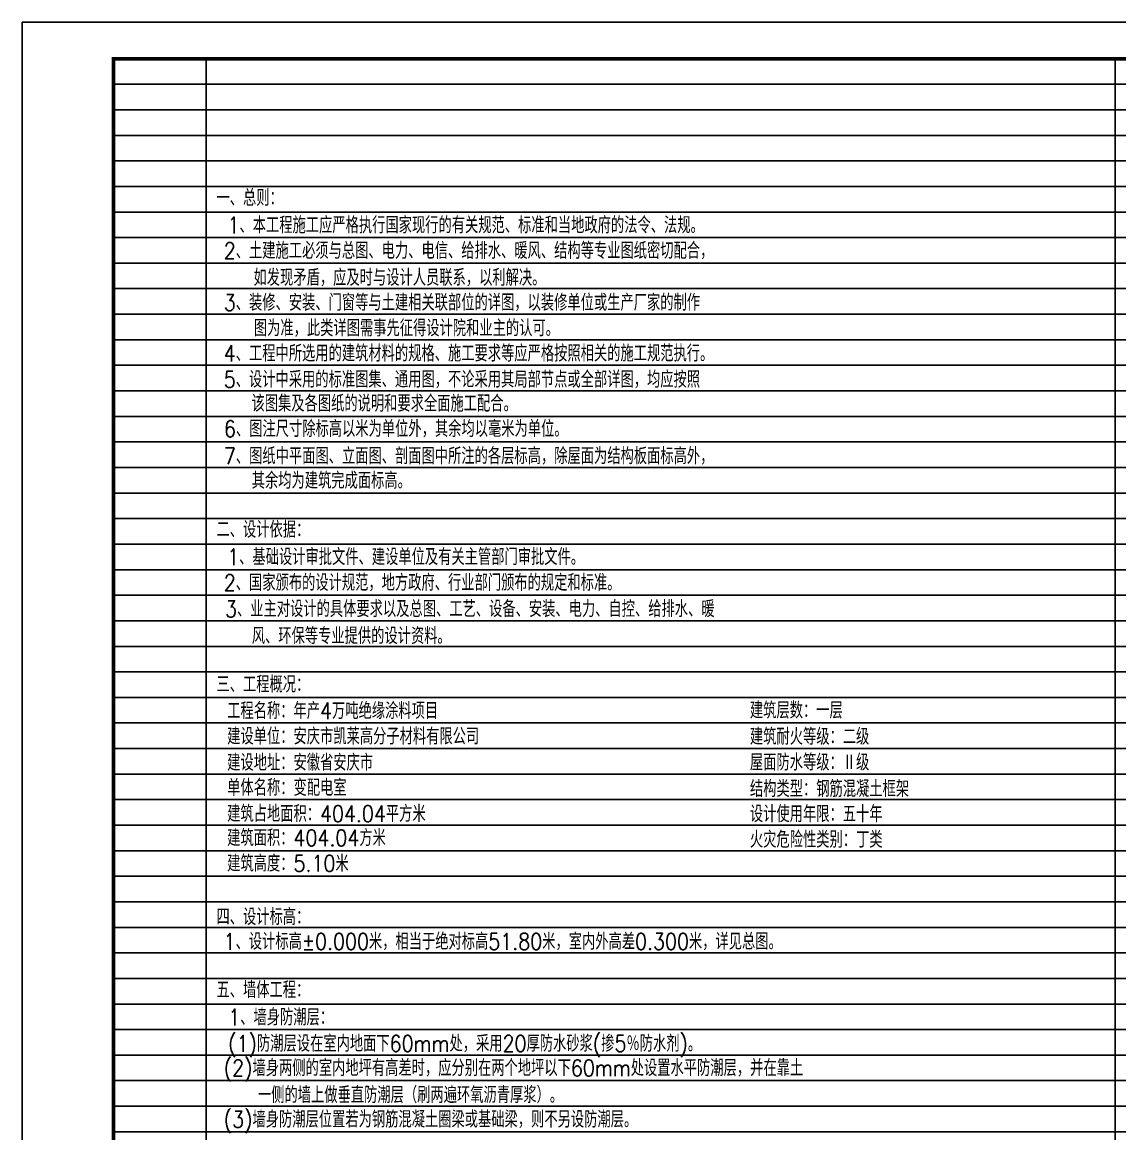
# Model space of a CAD drawing. Extents: x 4924227 to 5052693, y -485691 to -238224.
# Drawn here: x 4957451 to 4987513, y -330839 to -300384 of the extents above; entities that cross this region are included whole.
import ezdxf

# ---------------------------------------------------------------- set-up
doc = ezdxf.new("R2010")
doc.units = 0
doc.header["$LTSCALE"] = 1000
doc.header["$MEASUREMENT"] = 0
doc.layers.get('0').update_dxf_attribs({"linetype": 'CONTINUOUS'})
doc.layers.add('PUB_TITLE', color=4, linetype='CONTINUOUS')
doc.layers.add('图层线', color=8, linetype='CONTINUOUS')
doc.styles.add('HZ1', font='txt.shx', dxfattribs={"bigfont": 'hzdx.shx'})

msp = doc.modelspace()

# ---------------------------------------------------------------- linework, layer by layer
at = {"layer": 'PUB_TITLE'}
msp.add_lwpolyline([(4957451.5, -359783.9), (5041551.5, -359783.9), (5041551.5, -300383.9), (4957451.5, -300383.9)], close=True, dxfattribs=at)
at = {"layer": 'PUB_TITLE', "const_width": 100}
msp.add_lwpolyline([(4959951.5, -358783.9), (5040551.5, -358783.9), (5040551.5, -301383.9), (4959951.5, -301383.9)], close=True, dxfattribs=at)
at = {"layer": '图层线'}
for p, q in [((4959951.5, -301383.9), (5040551.5, -301383.9)), ((4962484.9, -358783.9), (4962484.9, -301383.9)), ((4987382.6, -358783.9), (4987382.6, -301383.9)), ((4959951.5, -302083.9), (5040551.5, -302083.9)), ((4959951.5, -302783.9), (5040551.5, -302783.9)), ((4959951.5, -303483.9), (5040551.5, -303483.9)), ((4959951.5, -304183.9), (5040551.5, -304183.9)), ((4959951.5, -304883.9), (5040551.5, -304883.9)), ((4959951.5, -305583.9), (5040551.5, -305583.9)), ((4959951.5, -306283.9), (5040551.5, -306283.9)), ((4959951.5, -306983.9), (5040551.5, -306983.9)), ((4959951.5, -307683.9), (5040551.5, -307683.9)), ((4959951.5, -308383.9), (5040551.5, -308383.9)), ((4959951.5, -309083.9), (5040551.5, -309083.9)), ((4959951.5, -309783.9), (5040551.5, -309783.9)), ((4959951.5, -310483.9), (5040551.5, -310483.9)), ((4959951.5, -311183.9), (5040551.5, -311183.9)), ((4959951.5, -311883.9), (5040551.5, -311883.9)), ((4959951.5, -312583.9), (5040551.5, -312583.9)), ((4959951.5, -313283.9), (5040551.5, -313283.9)), ((4959951.5, -313983.9), (5040551.5, -313983.9)), ((4959951.5, -314683.9), (5040551.5, -314683.9)), ((4959951.5, -315383.9), (5040551.5, -315383.9)), ((4959951.5, -316083.9), (5040551.5, -316083.9)), ((4959951.5, -316783.9), (5040551.5, -316783.9)), ((4959951.5, -317483.9), (5040551.5, -317483.9)), ((4959951.5, -318183.9), (5040551.5, -318183.9)), ((4959951.5, -318883.9), (5040551.5, -318883.9)), ((4959951.5, -319583.9), (5040551.5, -319583.9)), ((4959951.5, -320283.9), (5040551.5, -320283.9)), ((4959951.5, -320983.9), (5040551.5, -320983.9)), ((4959951.5, -321683.9), (5040551.5, -321683.9)), ((4959951.5, -322383.9), (5040551.5, -322383.9)), ((4959951.5, -323083.9), (5040551.5, -323083.9)), ((4959951.5, -323783.9), (5040551.5, -323783.9)), ((4959951.5, -324483.9), (5040551.5, -324483.9)), ((4959951.5, -325183.9), (5040551.5, -325183.9)), ((4959951.5, -325883.9), (5040551.5, -325883.9)), ((4959951.5, -326583.9), (5040551.5, -326583.9)), ((4959951.5, -327283.9), (5040551.5, -327283.9)), ((4959951.5, -327983.9), (5040551.5, -327983.9)), ((4959951.5, -328683.9), (5040551.5, -328683.9)), ((4959951.5, -329383.9), (5040551.5, -329383.9)), ((4959951.5, -330083.9), (5040551.5, -330083.9)), ((4959951.5, -330783.9), (5040551.5, -330783.9))]:
    msp.add_line(p, q, dxfattribs=at)

# ---------------------------------------------------------------- texts
at = {"color": 6, "style": 'HZ1', "width": 0.85}
for s, p in [('一、总则：', (4962771.1, -305418.2)), ('二、设计依据：', (4962771.1, -314509.1)), ('三、工程概况：', (4962771.1, -318750.3)), ('四、设计标高：', (4962771.1, -325120.8)), ('五、墙体工程：', (4962771.1, -327120.3))]:
    msp.add_text(s, height=450, dxfattribs=at).set_placement(p)
at = {"color": 4, "style": 'HZ1', "width": 0.85}
for s, p in [('1、本工程施工应严格执行国家现行的有关规范、标准和当地政府的法令、法规。', (4963073.5, -306168.2)), ('2、土建施工必须与总图、电力、电信、给排水、暖风、结构等专业图纸密切配合，', (4962971.1, -306867.8)), ('如发现矛盾，应及时与设计人员联系，以利解决。', (4963787.2, -307605.9)), ('3、装修、安装、门窗等与土建相关联部位的详图，以装修单位或生产厂家的制作', (4962971.1, -308289.4)), ('图为准，此类详图需事先征得设计院和业主的认可。', (4963794.3, -308990.2)), ('4、工程中所选用的建筑材料的规格、施工要求等应严格按照相关的施工规范执行。', (4962971.1, -309681.6)), ('5、设计中采用的标准图集、通用图，不论采用其局部节点或全部详图，均应按照', (4962971.1, -310396.5)), ('该图集及各图纸的说明和要求全面施工配合。', (4963730.5, -311055.2)), ('6、图注尺寸除标高以米为单位外，其余均以毫米为单位。', (4962976.5, -311748.5)), ('7、图纸中平面图、立面图、剖面图中所注的各层标高，除屋面为结构板面标高外，', (4962973.4, -312493.2)), ('其余均为建筑完成面标高。', (4963736.6, -313167.2)), ('1、基础设计审批文件、建设单位及有关主管部门审批文件。', (4963064.6, -315259.1)), ('2、国家颁布的设计规范，地方政府、行业部门颁布的规定和标准。', (4962971.1, -315964.1)), ('3、业主对设计的具体要求以及总图、工艺、设备、安装、电力、自控、给排水、暖', (4963005.7, -316684)), ('风、环保等专业提供的设计资料。', (4963738.1, -317422.1)), ('工程名称：年产4万吨绝缘涂料项目', (4963064.6, -319475.9)), ('建筑层数：一层', (4977382.5, -319462.7)), ('建设单位：安庆市凯莱高分子材料有限公司', (4963064.6, -320174.1)), ('建筑耐火等级：二级', (4977382.5, -320182.4)), ('屋面防水等级：Ⅱ级', (4977382.5, -320886.8)), ('建设地址：安徽省安庆市', (4963064.6, -320893.2)), ('单体名称：变配电室', (4963064.6, -321580.9)), ('结构类型：钢筋混凝土框架', (4977382.5, -321613)), ('建筑占地面积：404.04平方米', (4963064.6, -322294.6)), ('设计使用年限：五十年', (4977382.5, -322302.3)), ('建筑面积：404.04方米  ', (4963064.6, -322957.6)), ('火灾危险性类别：丁类', (4977382.5, -323002.3)), ('建筑高度：5.10米', (4963064.6, -323656.9)), ('1、设计标高%%P0.000米，相当于绝对标高51.80米，室内外高差0.300米，详见总图。', (4962966.7, -325796)), ('1、墙身防潮层：', (4963094.2, -327870.3)), ('(1)防潮层设在室内地面下60mm处，采用20厚防水砂浆(掺5％防水剂)。', (4963094.2, -328591.8)), ('(2)墙身两侧的室内地坪有高差时，应分别在两个地坪以下60mm处设置水平防潮层，并在靠土', (4962971.1, -329259.9)), ('一侧的墙上做垂直防潮层（刷两遍环氧沥青厚浆）。', (4963908.1, -329999.2)), ('(3)墙身防潮层位置若为钢筋混凝土圈梁或基础梁，则不另设防潮层。', (4962971.1, -330668.9))]:
    msp.add_text(s, height=450, dxfattribs=at).set_placement(p)

doc.saveas('drawing.dxf')
